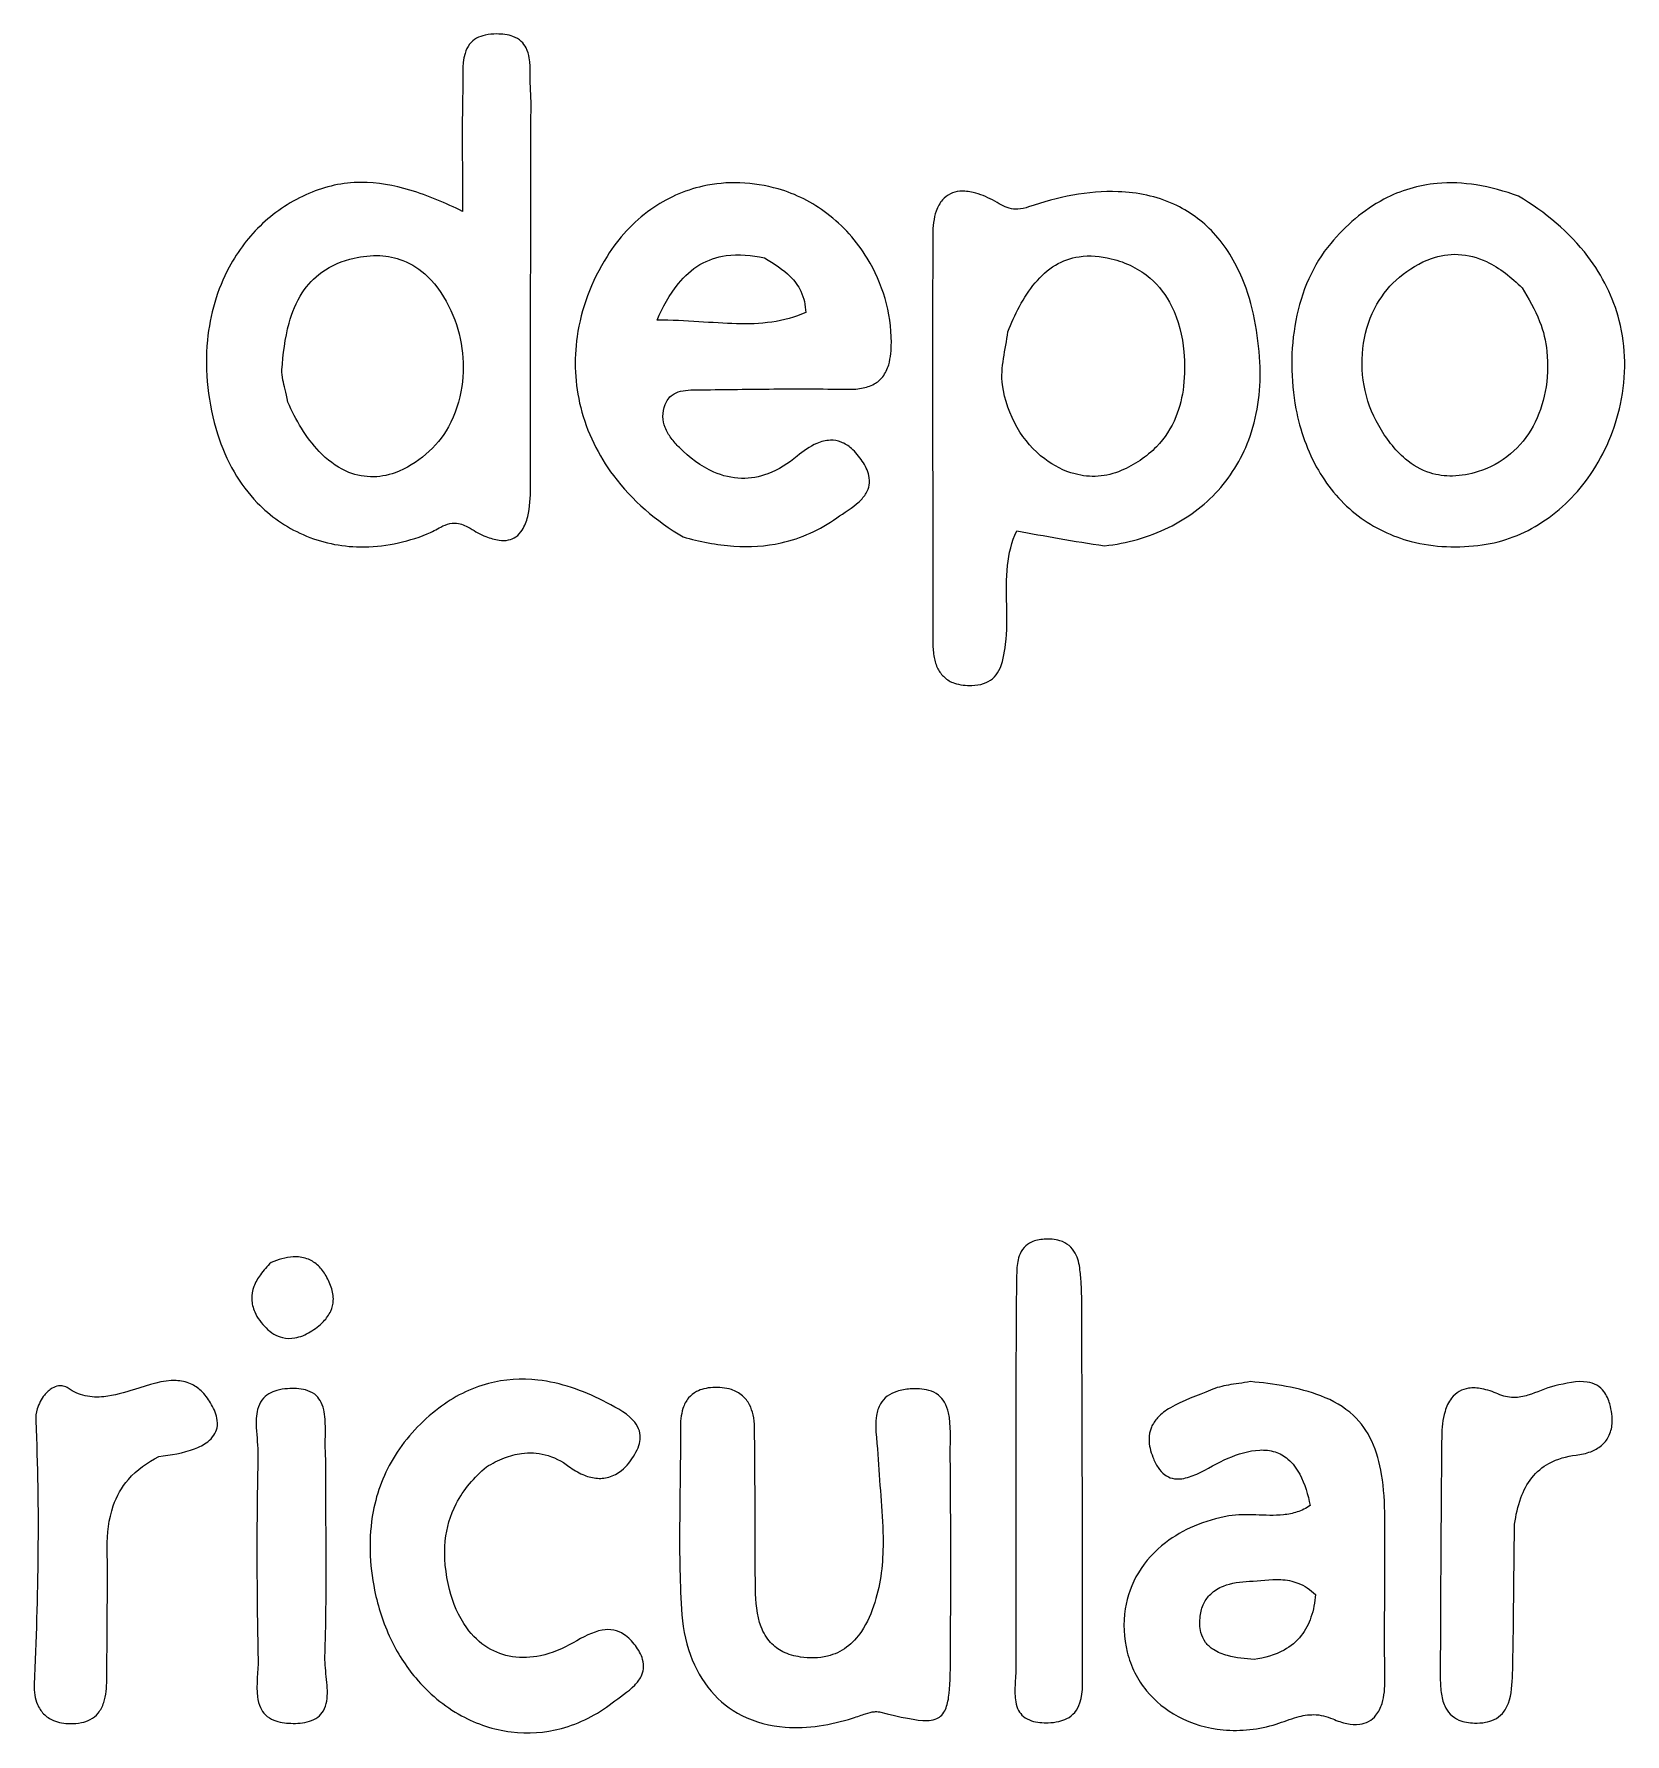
# Model space of a CAD drawing. Header units: millimetres. Extents: x 2.6 to 86.5, y 0.9 to 53.3.
# Drawn here: x 12.112 to 15.193, y 14.146 to 17.439 of the extents above; entities that cross this region are included whole.
import ezdxf

# ---------------------------------------------------------------- set-up
doc = ezdxf.new("R2010")
doc.units = ezdxf.units.MM
doc.layers.get('0').update_dxf_attribs({"linetype": 'CONTINUOUS'})

msp = doc.modelspace()

# ---------------------------------------------------------------- linework, layer by layer
for points, knots in [([(13.0078, 17.4394), (13.0003, 17.4394), (12.9926, 17.4388), (12.9795, 17.4359), (12.9738, 17.4339), (12.9633, 17.4281), (12.9588, 17.4243), (12.951, 17.4143), (12.9482, 17.4082), (12.9398, 17.38), (12.9429, 17.3523), (12.9421, 17.3284)], [-0.01544271, -0.01544271, -0.01544271, -0.01544271, -0.01307229, -0.01307229, -0.01118684, -0.01118684, -0.00929545, -0.00929545, -0.0071717, -0.0071717, 0, 0, 0, 0]), ([(13.0733, 17.3285), (13.0717, 17.3492), (13.074, 17.3728), (13.0695, 17.3996), (13.0676, 17.4063), (13.0622, 17.4172), (13.0591, 17.4215), (13.0505, 17.4294), (13.0451, 17.4325), (13.0294, 17.4383), (13.0182, 17.4394), (13.0078, 17.4394)], [-0.0147434, -0.0147434, -0.0147434, -0.0147434, -0.00863442, -0.00863442, -0.00660478, -0.00660478, -0.00500461, -0.00500461, -0.00312347, -0.00312347, 0, 0, 0, 0]), ([(12.9421, 17.3284), (12.941, 17.2916), (12.9409, 17.2544), (12.9411, 17.1805), (12.9415, 17.1396), (12.9415, 17.0958)], [-0.0256058, -0.0256058, -0.0256058, -0.0256058, -0.01313968, -0.01313968, 0, 0, 0, 0]), ([(13.0738, 17.2473), (13.0737, 17.2642), (13.074, 17.2793), (13.0743, 17.3036), (13.0742, 17.3164), (13.0733, 17.3285)], [-0.007796558, -0.007796558, -0.007796558, -0.007796558, -0.003652846, -0.003652846, 0, 0, 0, 0]), ([(13.0733, 16.5607), (13.0731, 16.6738), (13.0732, 16.7871), (13.0735, 17.0136), (13.0737, 17.1295), (13.0738, 17.2473)], [-0.07031761, -0.07031761, -0.07031761, -0.07031761, -0.03534573, -0.03534573, 0, 0, 0, 0]), ([(12.644, 17.1304), (12.6108, 17.1162), (12.5806, 17.0966), (12.5281, 17.0477), (12.5065, 17.0192), (12.4661, 16.944), (12.4524, 16.8957), (12.4416, 16.7851), (12.449, 16.7234), (12.4671, 16.6645)], [-0.05520063, -0.05520063, -0.05520063, -0.05520063, -0.04427716, -0.04427716, -0.03350048, -0.03350048, -0.0184757, -0.0184757, 0, 0, 0, 0]), ([(12.9415, 17.0958), (12.9094, 17.1115), (12.8745, 17.1266), (12.8087, 17.1463), (12.7769, 17.1522), (12.7093, 17.1516), (12.6762, 17.1442), (12.644, 17.1304)], [-0.0311215, -0.0311215, -0.0311215, -0.0311215, -0.02022647, -0.02022647, -0.01050885, -0.01050885, 0, 0, 0, 0]), ([(13.553, 17.1392), (13.5288, 17.1461), (13.5039, 17.1502), (13.4546, 17.1519), (13.4305, 17.1497), (13.3705, 17.1363), (13.3364, 17.1209), (13.2719, 17.0751), (13.2437, 17.0441), (13.2215, 17.0086)], [-0.03864719, -0.03864719, -0.03864719, -0.03864719, -0.03106307, -0.03106307, -0.02380097, -0.02380097, -0.01255131, -0.01255131, 0, 0, 0, 0]), ([(13.7719, 16.842), (13.7719, 16.8707), (13.7677, 16.8993), (13.7518, 16.9543), (13.7402, 16.9805), (13.7049, 17.0383), (13.6785, 17.068), (13.619, 17.1131), (13.5872, 17.1294), (13.553, 17.1392)], [-0.03958702, -0.03958702, -0.03958702, -0.03958702, -0.03096526, -0.03096526, -0.02241895, -0.02241895, -0.01065777, -0.01065777, 0, 0, 0, 0]), ([(13.9677, 17.1178), (13.9561, 17.1239), (13.9434, 17.1293), (13.9221, 17.1344), (13.9131, 17.1354), (13.898, 17.134), (13.8919, 17.1325), (13.8804, 17.1269), (13.8754, 17.123), (13.8656, 17.1119), (13.8616, 17.1044), (13.8538, 17.0823), (13.8522, 17.0663), (13.8522, 17.0513)], [-0.0174386, -0.0174386, -0.0174386, -0.0174386, -0.01350194, -0.01350194, -0.01086064, -0.01086064, -0.00894434, -0.00894434, -0.00702021, -0.00702021, -0.00448909, -0.00448909, 0, 0, 0, 0]), ([(14.4855, 16.8037), (14.4824, 16.8588), (14.4725, 16.9152), (14.4378, 16.9984), (14.4196, 17.0285), (14.3739, 17.0776), (14.3483, 17.0962), (14.2852, 17.1251), (14.2487, 17.1325), (14.153, 17.136), (14.0932, 17.1234), (14.0377, 17.1043)], [-0.0656247, -0.0656247, -0.0656247, -0.0656247, -0.04904015, -0.04904015, -0.03849927, -0.03849927, -0.02882506, -0.02882506, -0.01760366, -0.01760366, 0, 0, 0, 0]), ([(14.9864, 17.125), (14.9599, 17.1349), (14.9324, 17.1426), (14.8794, 17.1509), (14.854, 17.1521), (14.7923, 17.1465), (14.758, 17.1363), (14.6859, 17.0982), (14.6519, 17.0682), (14.6228, 17.0338)], [-0.04056791, -0.04056791, -0.04056791, -0.04056791, -0.03208303, -0.03208303, -0.0244545, -0.0244545, -0.01350356, -0.01350356, 0, 0, 0, 0]), ([(14.0377, 17.1043), (14.0311, 17.102), (14.024, 17.1003), (14.0111, 17.0997), (14.0058, 17.1003), (13.9898, 17.105), (13.9803, 17.1111), (13.9677, 17.1178)], [-0.00941839, -0.00941839, -0.00941839, -0.00941839, -0.006581837, -0.006581837, -0.004287792, -0.004287792, 0, 0, 0, 0]), ([(15.1839, 16.7223), (15.1897, 16.7495), (15.1926, 16.7771), (15.1917, 16.8316), (15.1882, 16.8581), (15.1698, 16.9294), (15.149, 16.971), (15.0847, 17.056), (15.0381, 17.0946), (14.9864, 17.125)], [-0.04852475, -0.04852475, -0.04852475, -0.04852475, -0.0401608, -0.0401608, -0.03208006, -0.03208006, -0.01798924, -0.01798924, 0, 0, 0, 0]), ([(13.8522, 17.0513), (13.8517, 16.9191), (13.8517, 16.7869), (13.852, 16.5226), (13.8523, 16.3904), (13.8524, 16.2582)], [-0.0793091, -0.0793091, -0.0793091, -0.0793091, -0.03965469, -0.03965469, 0, 0, 0, 0]), ([(14.6228, 17.0338), (14.6054, 17.0132), (14.5913, 16.9898), (14.5688, 16.9392), (14.5606, 16.9118), (14.5444, 16.8284), (14.5447, 16.7691), (14.5634, 16.6718), (14.5775, 16.6307), (14.5988, 16.5942)], [-0.0462149, -0.0462149, -0.0462149, -0.0462149, -0.03810542, -0.03810542, -0.0296269, -0.0296269, -0.01267082, -0.01267082, 0, 0, 0, 0]), ([(12.5918, 16.7888), (12.594, 16.8184), (12.5977, 16.8499), (12.6113, 16.8997), (12.6194, 16.92), (12.6413, 16.9537), (12.6538, 16.967), (12.6877, 16.9912), (12.709, 16.9998), (12.7314, 17.0051)], [-0.02795996, -0.02795996, -0.02795996, -0.02795996, -0.01896412, -0.01896412, -0.01248119, -0.01248119, -0.00690938, -0.00690938, 0, 0, 0, 0]), ([(12.7314, 17.0051), (12.7478, 17.0089), (12.7646, 17.0108), (12.7967, 17.0092), (12.8115, 17.0062), (12.8437, 16.9938), (12.8596, 16.9832), (12.8929, 16.9512), (12.9078, 16.928), (12.919, 16.9036)], [-0.02351447, -0.02351447, -0.02351447, -0.02351447, -0.01845648, -0.01845648, -0.01387734, -0.01387734, -0.00807589, -0.00807589, 0, 0, 0, 0]), ([(13.2215, 17.0086), (13.2064, 16.9843), (13.1935, 16.9587), (13.1741, 16.9065), (13.1673, 16.8803), (13.1568, 16.8074), (13.159, 16.761), (13.1824, 16.668), (13.2042, 16.6235), (13.2699, 16.5355), (13.3163, 16.496), (13.3685, 16.4651)], [-0.06391064, -0.06391064, -0.06391064, -0.06391064, -0.05528736, -0.05528736, -0.0471208, -0.0471208, -0.03309491, -0.03309491, -0.01817689, -0.01817689, 0, 0, 0, 0]), ([(13.3182, 16.8851), (13.3289, 16.9097), (13.3424, 16.9348), (13.3714, 16.9702), (13.3851, 16.983), (13.417, 17.0018), (13.4338, 17.0075), (13.4764, 17.0134), (13.5019, 17.0109), (13.526, 17.0057)], [-0.02648711, -0.02648711, -0.02648711, -0.02648711, -0.01842568, -0.01842568, -0.01282132, -0.01282132, -0.00739143, -0.00739143, 0, 0, 0, 0]), ([(13.526, 17.0057), (13.5452, 16.9944), (13.5628, 16.9829), (13.5847, 16.961), (13.5917, 16.9517), (13.6028, 16.9279), (13.6055, 16.9141), (13.6061, 16.8999)], [-0.01348104, -0.01348104, -0.01348104, -0.01348104, -0.00782438, -0.00782438, -0.00425306, -0.00425306, 0, 0, 0, 0]), ([(13.9975, 16.8624), (14.0104, 16.8949), (14.0276, 16.9299), (14.0617, 16.9706), (14.0747, 16.9825), (14.1039, 17.0001), (14.1191, 17.0055), (14.1562, 17.011), (14.1774, 17.009), (14.1978, 17.004)], [-0.02714463, -0.02714463, -0.02714463, -0.02714463, -0.01652486, -0.01652486, -0.01124748, -0.01124748, -0.00631109, -0.00631109, 0, 0, 0, 0]), ([(14.1978, 17.004), (14.2122, 17.0005), (14.226, 16.9956), (14.2514, 16.9828), (14.2627, 16.9753), (14.2905, 16.9513), (14.3043, 16.933), (14.3284, 16.8848), (14.3357, 16.8542), (14.3383, 16.8234)], [-0.02473635, -0.02473635, -0.02473635, -0.02473635, -0.02030563, -0.02030563, -0.01619678, -0.01619678, -0.00926499, -0.00926499, 0, 0, 0, 0]), ([(14.7559, 16.9683), (14.7744, 16.9836), (14.7951, 16.9967), (14.8344, 17.0104), (14.8517, 17.0132), (14.8886, 17.0115), (14.907, 17.0065), (14.9502, 16.9862), (14.9732, 16.9677), (14.9932, 16.9474)], [-0.02680097, -0.02680097, -0.02680097, -0.02680097, -0.01962143, -0.01962143, -0.01429569, -0.01429569, -0.00852954, -0.00852954, 0, 0, 0, 0]), ([(14.7156, 16.6806), (14.7017, 16.7047), (14.6922, 16.7312), (14.6825, 16.7855), (14.6822, 16.8132), (14.6905, 16.8666), (14.6991, 16.8925), (14.7237, 16.9359), (14.7382, 16.9537), (14.7559, 16.9683)], [-0.03144075, -0.03144075, -0.03144075, -0.03144075, -0.02310057, -0.02310057, -0.01494212, -0.01494212, -0.00689066, -0.00689066, 0, 0, 0, 0]), ([(14.9932, 16.9474), (15.0059, 16.9275), (15.0185, 16.9053), (15.0348, 16.8635), (15.0394, 16.8447), (15.0413, 16.8241)], [-0.01353544, -0.01353544, -0.01353544, -0.01353544, -0.00619966, -0.00619966, 0, 0, 0, 0]), ([(12.919, 16.9036), (12.9297, 16.8804), (12.9369, 16.8556), (12.9439, 16.8059), (12.9438, 16.7809), (12.9362, 16.7292), (12.9276, 16.7025), (12.9029, 16.6581), (12.8884, 16.64), (12.8707, 16.6251)], [-0.03022986, -0.03022986, -0.03022986, -0.03022986, -0.02259827, -0.02259827, -0.01521029, -0.01521029, -0.00693566, -0.00693566, 0, 0, 0, 0]), ([(13.6061, 16.8999), (13.585, 16.8905), (13.5634, 16.8845), (13.5177, 16.878), (13.4947, 16.8774), (13.4255, 16.8791), (13.3746, 16.8851), (13.3182, 16.8851)], [-0.0336393, -0.0336393, -0.0336393, -0.0336393, -0.02523564, -0.02523564, -0.01692351, -0.01692351, 0, 0, 0, 0]), ([(13.6837, 16.751), (13.6938, 16.7508), (13.7043, 16.7512), (13.7227, 16.7545), (13.7311, 16.7571), (13.7451, 16.7649), (13.7506, 16.7695), (13.7606, 16.7822), (13.7643, 16.7902), (13.7708, 16.8123), (13.7719, 16.8279), (13.7719, 16.842)], [-0.0145499, -0.0145499, -0.0145499, -0.0145499, -0.0115565, -0.0115565, -0.00900488, -0.00900488, -0.00682556, -0.00682556, -0.00422681, -0.00422681, 0, 0, 0, 0]), ([(13.9872, 16.7594), (13.9848, 16.7763), (13.9865, 16.7939), (13.9918, 16.8278), (13.9955, 16.8452), (13.9975, 16.8624)], [-0.01018078, -0.01018078, -0.01018078, -0.01018078, -0.00519911, -0.00519911, 0, 0, 0, 0]), ([(14.1848, 16.4477), (14.2279, 16.4528), (14.27, 16.4642), (14.3452, 16.5011), (14.3776, 16.5251), (14.4322, 16.5856), (14.4529, 16.6212), (14.4827, 16.706), (14.4883, 16.7548), (14.4855, 16.8037)], [-0.05227128, -0.05227128, -0.05227128, -0.05227128, -0.03923704, -0.03923704, -0.02707377, -0.02707377, -0.01467351, -0.01467351, 0, 0, 0, 0]), ([(14.3383, 16.8234), (14.3402, 16.8015), (14.3403, 16.7791), (14.3353, 16.7367), (14.3306, 16.7166), (14.3139, 16.6759), (14.3016, 16.6566), (14.266, 16.6197), (14.2425, 16.6047), (14.2169, 16.5935)], [-0.02818782, -0.02818782, -0.02818782, -0.02818782, -0.0215729, -0.0215729, -0.01538307, -0.01538307, -0.00839101, -0.00839101, 0, 0, 0, 0]), ([(15.0413, 16.8241), (15.0437, 16.7982), (15.0429, 16.772), (15.0338, 16.7232), (15.0262, 16.7005), (15.0036, 16.6591), (14.989, 16.6408), (14.9526, 16.6101), (14.9314, 16.5987), (14.9083, 16.5915)], [-0.02919392, -0.02919392, -0.02919392, -0.02919392, -0.02142143, -0.02142143, -0.01430158, -0.01430158, -0.00725926, -0.00725926, 0, 0, 0, 0]), ([(12.6035, 16.7262), (12.5995, 16.7452), (12.5958, 16.7581), (12.5922, 16.7763), (12.5914, 16.7826), (12.5918, 16.7888)], [-0.004692093, -0.004692093, -0.004692093, -0.004692093, -0.001876808, -0.001876808, 0, 0, 0, 0]), ([(13.3339, 16.7215), (13.3354, 16.7253), (13.3373, 16.7289), (13.3419, 16.735), (13.3444, 16.7376), (13.3522, 16.7433), (13.3577, 16.7457), (13.3764, 16.7504), (13.3908, 16.7499), (13.4044, 16.75)], [-0.008332943, -0.008332943, -0.008332943, -0.008332943, -0.007074979, -0.007074979, -0.005956986, -0.005956986, -0.004091002, -0.004091002, 0, 0, 0, 0]), ([(13.4044, 16.75), (13.4509, 16.7505), (13.4975, 16.7513), (13.5906, 16.752), (13.6372, 16.752), (13.6837, 16.751)], [-0.02793549, -0.02793549, -0.02793549, -0.02793549, -0.0139653, -0.0139653, 0, 0, 0, 0]), ([(14.2169, 16.5935), (14.2027, 16.5873), (14.1877, 16.5836), (14.1572, 16.5816), (14.1422, 16.5832), (14.1063, 16.5925), (14.0864, 16.6027), (14.0473, 16.6324), (14.0293, 16.6533), (14.0009, 16.7022), (13.9913, 16.7302), (13.9872, 16.7594)], [-0.03296009, -0.03296009, -0.03296009, -0.03296009, -0.02826825, -0.02826825, -0.02369693, -0.02369693, -0.01701888, -0.01701888, -0.00884336, -0.00884336, 0, 0, 0, 0]), ([(12.8707, 16.6251), (12.8529, 16.61), (12.8327, 16.5971), (12.7954, 16.5838), (12.7795, 16.581), (12.7468, 16.5819), (12.7309, 16.5857), (12.6962, 16.6013), (12.6789, 16.6148), (12.6382, 16.6574), (12.6184, 16.6918), (12.6035, 16.7262)], [-0.03472365, -0.03472365, -0.03472365, -0.03472365, -0.02767836, -0.02767836, -0.02276021, -0.02276021, -0.01777846, -0.01777846, -0.01125753, -0.01125753, 0, 0, 0, 0]), ([(13.3615, 16.6381), (13.3558, 16.6438), (13.3502, 16.6499), (13.3408, 16.6627), (13.3368, 16.6695), (13.3313, 16.6837), (13.3297, 16.6908), (13.3294, 16.7062), (13.3309, 16.714), (13.3339, 16.7215)], [-0.009403069, -0.009403069, -0.009403069, -0.009403069, -0.006975469, -0.006975469, -0.004627228, -0.004627228, -0.00242448, -0.00242448, 0, 0, 0, 0]), ([(14.9163, 16.4496), (14.9369, 16.4525), (14.957, 16.4577), (14.9958, 16.4725), (15.0144, 16.482), (15.0691, 16.5175), (15.1009, 16.5495), (15.154, 16.6272), (15.1735, 16.6736), (15.1839, 16.7223)], [-0.04087337, -0.04087337, -0.04087337, -0.04087337, -0.0346108, -0.0346108, -0.02832683, -0.02832683, -0.01493525, -0.01493525, 0, 0, 0, 0]), ([(14.9083, 16.5915), (14.8922, 16.5865), (14.8755, 16.5833), (14.8439, 16.5827), (14.8295, 16.5846), (14.7977, 16.5947), (14.7818, 16.604), (14.7464, 16.6336), (14.7294, 16.6568), (14.7156, 16.6806)], [-0.02328459, -0.02328459, -0.02328459, -0.02328459, -0.01824135, -0.01824135, -0.01382373, -0.01382373, -0.00825109, -0.00825109, 0, 0, 0, 0]), ([(12.4671, 16.6645), (12.475, 16.6389), (12.4855, 16.6141), (12.5116, 16.5693), (12.5266, 16.5493), (12.5694, 16.5051), (12.5993, 16.4841), (12.6677, 16.4541), (12.7052, 16.4462), (12.7878, 16.445), (12.8315, 16.4541), (12.8729, 16.4707)], [-0.05148634, -0.05148634, -0.05148634, -0.05148634, -0.04341846, -0.04341846, -0.03588049, -0.03588049, -0.02488959, -0.02488959, -0.01335552, -0.01335552, 0, 0, 0, 0]), ([(13.5897, 16.6216), (13.5725, 16.6073), (13.5534, 16.595), (13.5162, 16.5811), (13.4993, 16.578), (13.4632, 16.5788), (13.4453, 16.5832), (13.4033, 16.6018), (13.3809, 16.619), (13.3615, 16.6381)], [-0.02568893, -0.02568893, -0.02568893, -0.02568893, -0.01899134, -0.01899134, -0.0137673, -0.0137673, -0.00817064, -0.00817064, 0, 0, 0, 0]), ([(13.7157, 16.6116), (13.7098, 16.6205), (13.7027, 16.6294), (13.6887, 16.6416), (13.6821, 16.6459), (13.668, 16.6514), (13.6611, 16.6525), (13.6448, 16.6521), (13.636, 16.6497), (13.614, 16.6403), (13.601, 16.631), (13.5897, 16.6216)], [-0.01480769, -0.01480769, -0.01480769, -0.01480769, -0.01159373, -0.01159373, -0.00925797, -0.00925797, -0.0071048, -0.0071048, -0.00440813, -0.00440813, 0, 0, 0, 0]), ([(13.6664, 16.502), (13.6802, 16.5118), (13.6967, 16.5216), (13.7146, 16.5382), (13.7196, 16.5437), (13.726, 16.5547), (13.728, 16.5598), (13.7301, 16.5715), (13.7297, 16.5777), (13.7261, 16.5937), (13.7213, 16.6032), (13.7157, 16.6116)], [-0.0138683, -0.0138683, -0.0138683, -0.0138683, -0.00871527, -0.00871527, -0.00655742, -0.00655742, -0.00490383, -0.00490383, -0.00301676, -0.00301676, 0, 0, 0, 0]), ([(14.5988, 16.5942), (14.6188, 16.5599), (14.6445, 16.5298), (14.7066, 16.4825), (14.7411, 16.466), (14.8233, 16.4446), (14.8701, 16.4432), (14.9163, 16.4496)], [-0.03750141, -0.03750141, -0.03750141, -0.03750141, -0.02555634, -0.02555634, -0.0139946, -0.0139946, 0, 0, 0, 0]), ([(12.9564, 16.4817), (12.966, 16.4758), (12.9765, 16.47), (12.9949, 16.4624), (13.0036, 16.4597), (13.0182, 16.4578), (13.0244, 16.4578), (13.0356, 16.4602), (13.0404, 16.4623), (13.0497, 16.4687), (13.0537, 16.4732), (13.062, 16.4861), (13.0654, 16.4953), (13.0721, 16.522), (13.0733, 16.5425), (13.0733, 16.5607)], [-0.01938565, -0.01938565, -0.01938565, -0.01938565, -0.0160038, -0.0160038, -0.01342721, -0.01342721, -0.01159978, -0.01159978, -0.01002394, -0.01002394, -0.0082283, -0.0082283, -0.00545527, -0.00545527, 0, 0, 0, 0]), ([(13.3685, 16.4651), (13.4005, 16.4559), (13.4335, 16.4493), (13.4976, 16.4451), (13.5283, 16.4468), (13.5978, 16.4623), (13.6335, 16.4788), (13.6664, 16.502)], [-0.03133498, -0.03133498, -0.03133498, -0.03133498, -0.02133987, -0.02133987, -0.01206634, -0.01206634, 0, 0, 0, 0]), ([(12.8729, 16.4707), (12.8822, 16.4744), (12.8907, 16.4798), (12.905, 16.487), (12.9109, 16.4895), (12.9227, 16.4919), (12.9282, 16.492), (12.9419, 16.4896), (12.9495, 16.486), (12.9564, 16.4817)], [-0.008893225, -0.008893225, -0.008893225, -0.008893225, -0.006018899, -0.006018899, -0.004138185, -0.004138185, -0.002435014, -0.002435014, 0, 0, 0, 0]), ([(13.9931, 16.2574), (13.9993, 16.3072), (13.9914, 16.3586), (13.9994, 16.433), (14.0048, 16.4552), (14.0147, 16.4767)], [-0.02234132, -0.02234132, -0.02234132, -0.02234132, -0.00709805, -0.00709805, 0, 0, 0, 0]), ([(14.0147, 16.4767), (14.0421, 16.4717), (14.0695, 16.4668), (14.1268, 16.4568), (14.1551, 16.4522), (14.1848, 16.4477)], [-0.01727768, -0.01727768, -0.01727768, -0.01727768, -0.00900235, -0.00900235, 0, 0, 0, 0]), ([(13.8524, 16.2582), (13.8524, 16.2494), (13.8531, 16.2403), (13.8562, 16.224), (13.8585, 16.2165), (13.8652, 16.2033), (13.8693, 16.1978), (13.8802, 16.188), (13.8867, 16.1843), (13.9047, 16.178), (13.9166, 16.1769), (13.928, 16.1773)], [-0.0127809, -0.0127809, -0.0127809, -0.0127809, -0.0101266, -0.0101266, -0.00780651, -0.00780651, -0.00571546, -0.00571546, -0.00343446, -0.00343446, 0, 0, 0, 0]), ([(13.928, 16.1773), (13.9356, 16.1775), (13.9434, 16.1785), (13.9569, 16.183), (13.9627, 16.186), (13.973, 16.1947), (13.9771, 16.2002), (13.9879, 16.2205), (13.9908, 16.2386), (13.9931, 16.2574)], [-0.0131655, -0.0131655, -0.0131655, -0.0131655, -0.0104743, -0.0104743, -0.00812841, -0.00812841, -0.00567917, -0.00567917, 0, 0, 0, 0]), ([(14.0678, 15.1043), (14.0593, 15.1038), (14.0507, 15.1022), (14.0378, 15.096), (14.0331, 15.0926), (14.0249, 15.0835), (14.0218, 15.0779), (14.0162, 15.0625), (14.015, 15.0519), (14.0147, 15.042)], [-0.009189818, -0.009189818, -0.009189818, -0.009189818, -0.006655833, -0.006655833, -0.004909211, -0.004909211, -0.002989885, -0.002989885, 0, 0, 0, 0]), ([(14.1372, 15.045), (14.136, 15.0561), (14.1334, 15.0675), (14.1248, 15.0829), (14.121, 15.0878), (14.1108, 15.0963), (14.1048, 15.0993), (14.0885, 15.1044), (14.078, 15.105), (14.0678, 15.1043)], [-0.01036132, -0.01036132, -0.01036132, -0.01036132, -0.00700399, -0.00700399, -0.00510453, -0.00510453, -0.00305471, -0.00305471, 0, 0, 0, 0]), ([(12.5708, 15.0591), (12.5633, 15.0519), (12.556, 15.0441), (12.5449, 15.0285), (12.5405, 15.0208), (12.5347, 15.0048), (12.5332, 14.9968), (12.5335, 14.9797), (12.5356, 14.9714), (12.5442, 14.9518), (12.5522, 14.9414), (12.5611, 14.9324)], [-0.0146339, -0.0146339, -0.0146339, -0.0146339, -0.01151641, -0.01151641, -0.00889814, -0.00889814, -0.00641573, -0.00641573, -0.00379667, -0.00379667, 0, 0, 0, 0]), ([(12.6872, 15.0114), (12.6841, 15.02), (12.6803, 15.0284), (12.6713, 15.0431), (12.6662, 15.0495), (12.6542, 15.06), (12.6476, 15.0639), (12.6317, 15.0696), (12.6228, 15.0706), (12.5991, 15.0694), (12.5842, 15.0649), (12.5708, 15.0591)], [-0.01459845, -0.01459845, -0.01459845, -0.01459845, -0.011878, -0.011878, -0.00944957, -0.00944957, -0.00711111, -0.00711111, -0.00439229, -0.00439229, 0, 0, 0, 0]), ([(14.0147, 15.042), (14.0141, 15.0143), (14.0138, 14.9865), (14.0135, 14.931), (14.0134, 14.9009), (14.0132, 14.868)], [-0.01930235, -0.01930235, -0.01930235, -0.01930235, -0.00984969, -0.00984969, 0, 0, 0, 0]), ([(14.1406, 14.9871), (14.1406, 14.9968), (14.1402, 15.0064), (14.1391, 15.0257), (14.1382, 15.0354), (14.1372, 15.045)], [-0.005796103, -0.005796103, -0.005796103, -0.005796103, -0.002898474, -0.002898474, 0, 0, 0, 0]), ([(12.6465, 14.9247), (12.6558, 14.9304), (12.6649, 14.9372), (12.678, 14.9511), (12.6829, 14.9577), (12.6892, 14.9717), (12.6909, 14.9786), (12.6917, 14.9946), (12.6901, 15.0032), (12.6872, 15.0114)], [-0.01053305, -0.01053305, -0.01053305, -0.01053305, -0.00724255, -0.00724255, -0.00479753, -0.00479753, -0.00262654, -0.00262654, 0, 0, 0, 0]), ([(14.142, 14.2793), (14.1422, 14.3973), (14.1421, 14.5152), (14.1414, 14.7512), (14.141, 14.8692), (14.1406, 14.9871)], [-0.0707807, -0.0707807, -0.0707807, -0.0707807, -0.03539056, -0.03539056, 0, 0, 0, 0]), ([(12.5611, 14.9324), (12.5657, 14.9278), (12.5707, 14.9237), (12.5815, 14.9174), (12.587, 14.9152), (12.6007, 14.912), (12.6087, 14.9118), (12.6273, 14.9149), (12.6373, 14.9191), (12.6465, 14.9247)], [-0.00940296, -0.00940296, -0.00940296, -0.00940296, -0.007451104, -0.007451104, -0.005655025, -0.005655025, -0.003214472, -0.003214472, 0, 0, 0, 0]), ([(14.0132, 14.868), (14.0131, 14.7658), (14.0129, 14.666), (14.0127, 14.471), (14.0127, 14.3736), (14.0131, 14.2764)], [-0.05873438, -0.05873438, -0.05873438, -0.05873438, -0.02918192, -0.02918192, 0, 0, 0, 0]), ([(12.4537, 14.7871), (12.4486, 14.7956), (12.4425, 14.8037), (12.4293, 14.8162), (12.4225, 14.8208), (12.406, 14.8282), (12.3965, 14.8301), (12.3616, 14.8313), (12.3342, 14.8221), (12.2866, 14.8072), (12.2666, 14.8013), (12.2348, 14.798), (12.2226, 14.7982), (12.1987, 14.8035), (12.1878, 14.8084), (12.1778, 14.8155)], [-0.03120116, -0.03120116, -0.03120116, -0.03120116, -0.02784794, -0.02784794, -0.02505633, -0.02505633, -0.02173765, -0.02173765, -0.01326928, -0.01326928, -0.00733386, -0.00733386, -0.00368095, -0.00368095, 0, 0, 0, 0]), ([(13.2137, 14.7911), (13.1742, 14.8115), (13.1316, 14.8265), (13.0552, 14.835), (13.0231, 14.8331), (12.9564, 14.8156), (12.9244, 14.799), (12.8954, 14.7769)], [-0.03401565, -0.03401565, -0.03401565, -0.03401565, -0.02070092, -0.02070092, -0.01093004, -0.01093004, 0, 0, 0, 0]), ([(14.4677, 14.8284), (14.4514, 14.8257), (14.4375, 14.824), (14.4132, 14.8197), (14.4012, 14.817), (14.3902, 14.8122)], [-0.007675779, -0.007675779, -0.007675779, -0.007675779, -0.003593772, -0.003593772, 0, 0, 0, 0]), ([(14.7275, 14.5651), (14.7273, 14.5924), (14.7257, 14.6214), (14.7175, 14.6707), (14.7116, 14.6929), (14.6933, 14.7321), (14.6817, 14.7486), (14.6484, 14.7798), (14.6268, 14.7919), (14.5619, 14.8171), (14.5107, 14.8245), (14.4677, 14.8284)], [-0.04055834, -0.04055834, -0.04055834, -0.04055834, -0.03258786, -0.03258786, -0.02609788, -0.02609788, -0.02012847, -0.02012847, -0.01297379, -0.01297379, 0, 0, 0, 0]), ([(15.1631, 14.7851), (15.1607, 14.7937), (15.1571, 14.8022), (15.148, 14.8142), (15.1435, 14.8183), (15.1325, 14.8248), (15.1262, 14.8267), (15.1003, 14.8305), (15.0778, 14.825), (15.0567, 14.8201)], [-0.01371055, -0.01371055, -0.01371055, -0.01371055, -0.01074662, -0.01074662, -0.00869356, -0.00869356, -0.00648769, -0.00648769, 0, 0, 0, 0]), ([(12.1778, 14.8155), (12.1749, 14.8175), (12.1718, 14.8189), (12.1653, 14.8205), (12.1621, 14.8206), (12.1547, 14.8196), (12.1507, 14.818), (12.1412, 14.8125), (12.1361, 14.8076), (12.1256, 14.7946), (12.1209, 14.7852), (12.1157, 14.7681), (12.1146, 14.7602), (12.1149, 14.7523)], [-0.01072152, -0.01072152, -0.01072152, -0.01072152, -0.00966729, -0.00966729, -0.00868689, -0.00868689, -0.00739456, -0.00739456, -0.0053493, -0.0053493, -0.00235335, -0.00235335, 0, 0, 0, 0]), ([(12.6027, 14.8147), (12.5958, 14.8143), (12.5888, 14.8132), (12.5767, 14.8099), (12.5714, 14.8078), (12.5613, 14.8017), (12.5567, 14.7977), (12.5491, 14.7873), (12.5465, 14.7812), (12.5418, 14.7635), (12.5416, 14.7509), (12.5429, 14.7212), (12.5456, 14.7026), (12.5453, 14.6862)], [-0.01465487, -0.01465487, -0.01465487, -0.01465487, -0.0128332, -0.0128332, -0.01135729, -0.01135729, -0.00973058, -0.00973058, -0.00796605, -0.00796605, -0.00492408, -0.00492408, 0, 0, 0, 0]), ([(12.6766, 14.6783), (12.675, 14.6977), (12.6761, 14.7184), (12.6759, 14.749), (12.6754, 14.7625), (12.6712, 14.7803), (12.669, 14.7865), (12.6629, 14.7966), (12.6595, 14.8006), (12.6499, 14.8079), (12.6439, 14.8106), (12.6265, 14.8153), (12.614, 14.8155), (12.6027, 14.8147)], [-0.0184677, -0.0184677, -0.0184677, -0.0184677, -0.01244549, -0.01244549, -0.00889647, -0.00889647, -0.00698834, -0.00698834, -0.00538058, -0.00538058, -0.00340822, -0.00340822, 0, 0, 0, 0]), ([(13.2751, 14.6876), (13.2783, 14.693), (13.281, 14.6988), (13.2845, 14.7097), (13.2854, 14.7148), (13.2857, 14.7259), (13.2847, 14.7315), (13.2801, 14.7433), (13.2762, 14.749), (13.2568, 14.77), (13.2329, 14.7812), (13.2137, 14.7911)], [-0.01363807, -0.01363807, -0.01363807, -0.01363807, -0.01177547, -0.01177547, -0.01023976, -0.01023976, -0.00849932, -0.00849932, -0.00647992, -0.00647992, 0, 0, 0, 0]), ([(13.4261, 14.8169), (13.4203, 14.8166), (13.4145, 14.8159), (13.404, 14.8132), (13.3992, 14.8116), (13.3888, 14.8061), (13.3836, 14.802), (13.3743, 14.7908), (13.3708, 14.7839), (13.3644, 14.764), (13.3633, 14.7497), (13.3634, 14.7366)], [-0.01145649, -0.01145649, -0.01145649, -0.01145649, -0.00972892, -0.00972892, -0.0082436, -0.0082436, -0.00622893, -0.00622893, -0.00392746, -0.00392746, 0, 0, 0, 0]), ([(13.5069, 14.7401), (13.5068, 14.7481), (13.506, 14.7561), (13.5027, 14.7707), (13.5005, 14.7774), (13.4937, 14.7903), (13.4891, 14.7962), (13.4772, 14.8065), (13.47, 14.8103), (13.4507, 14.8167), (13.4382, 14.8176), (13.4261, 14.8169)], [-0.01286454, -0.01286454, -0.01286454, -0.01286454, -0.01047978, -0.01047978, -0.00837903, -0.00837903, -0.0061077, -0.0061077, -0.0036362, -0.0036362, 0, 0, 0, 0]), ([(13.8083, 14.8142), (13.7996, 14.8136), (13.7907, 14.8122), (13.7758, 14.8072), (13.7695, 14.8042), (13.7586, 14.796), (13.7543, 14.7911), (13.7469, 14.7784), (13.7445, 14.7707), (13.7388, 14.7364), (13.7455, 14.7042), (13.7467, 14.6777)], [-0.01699124, -0.01699124, -0.01699124, -0.01699124, -0.01438971, -0.01438971, -0.01232571, -0.01232571, -0.01034306, -0.01034306, -0.00796765, -0.00796765, 0, 0, 0, 0]), ([(13.886, 14.69), (13.8858, 14.7154), (13.8881, 14.7443), (13.8811, 14.7751), (13.8786, 14.7822), (13.8718, 14.7938), (13.868, 14.7984), (13.8576, 14.8066), (13.8512, 14.8096), (13.8329, 14.8148), (13.8201, 14.8151), (13.8083, 14.8142)], [-0.01694531, -0.01694531, -0.01694531, -0.01694531, -0.00970751, -0.00970751, -0.00749782, -0.00749782, -0.00569547, -0.00569547, -0.00355964, -0.00355964, 0, 0, 0, 0]), ([(14.3902, 14.8122), (14.3656, 14.8015), (14.3357, 14.7917), (14.3033, 14.7724), (14.2946, 14.7661), (14.2825, 14.7529), (14.2784, 14.7469), (14.2724, 14.7326), (14.271, 14.7249), (14.2709, 14.7051), (14.274, 14.6932), (14.2783, 14.6822)], [-0.01948403, -0.01948403, -0.01948403, -0.01948403, -0.01126424, -0.01126424, -0.00815496, -0.00815496, -0.00592901, -0.00592901, -0.00353885, -0.00353885, 0, 0, 0, 0]), ([(14.9466, 14.8045), (14.9367, 14.8088), (14.926, 14.8125), (14.907, 14.8161), (14.8982, 14.8168), (14.8833, 14.8146), (14.8772, 14.8127), (14.8657, 14.8061), (14.8608, 14.8016), (14.8508, 14.7888), (14.8468, 14.7798), (14.8395, 14.7556), (14.8379, 14.7385), (14.8377, 14.7226)], [-0.01740861, -0.01740861, -0.01740861, -0.01740861, -0.01416941, -0.01416941, -0.01159338, -0.01159338, -0.00964536, -0.00964536, -0.0076209, -0.0076209, -0.00476674, -0.00476674, 0, 0, 0, 0]), ([(15.0567, 14.8201), (15.0387, 14.8159), (15.0222, 14.8073), (14.9956, 14.7993), (14.9866, 14.7976), (14.9664, 14.7979), (14.9563, 14.8003), (14.9466, 14.8045)], [-0.01141758, -0.01141758, -0.01141758, -0.01141758, -0.00601699, -0.00601699, -0.00319046, -0.00319046, 0, 0, 0, 0]), ([(12.3535, 14.6834), (12.3758, 14.6859), (12.4014, 14.6902), (12.4314, 14.7017), (12.4404, 14.7061), (12.4527, 14.7156), (12.4569, 14.7198), (12.463, 14.7291), (12.465, 14.7338), (12.4673, 14.7451), (12.4671, 14.7514), (12.4639, 14.7679), (12.4591, 14.7781), (12.4537, 14.7871)], [-0.01800098, -0.01800098, -0.01800098, -0.01800098, -0.01122739, -0.01122739, -0.00837057, -0.00837057, -0.00659634, -0.00659634, -0.00503536, -0.00503536, -0.0031558, -0.0031558, 0, 0, 0, 0]), ([(12.8954, 14.7769), (12.862, 14.7513), (12.8331, 14.721), (12.7898, 14.6518), (12.7758, 14.6154), (12.7589, 14.5261), (12.7611, 14.4744), (12.7713, 14.4241)], [-0.03991972, -0.03991972, -0.03991972, -0.03991972, -0.02728604, -0.02728604, -0.01542002, -0.01542002, 0, 0, 0, 0]), ([(15.0979, 14.686), (15.1075, 14.6872), (15.1172, 14.6892), (15.1337, 14.6956), (15.1408, 14.6996), (15.1528, 14.7096), (15.1574, 14.7154), (15.1648, 14.7297), (15.1669, 14.7379), (15.1687, 14.7593), (15.1667, 14.7726), (15.1631, 14.7851)], [-0.01405776, -0.01405776, -0.01405776, -0.01405776, -0.01115146, -0.01115146, -0.00872797, -0.00872797, -0.0064557, -0.0064557, -0.0039002, -0.0039002, 0, 0, 0, 0]), ([(12.1149, 14.7523), (12.119, 14.6672), (12.1201, 14.5821), (12.1184, 14.4118), (12.1156, 14.3267), (12.112, 14.2416)], [-0.05110339, -0.05110339, -0.05110339, -0.05110339, -0.02554243, -0.02554243, 0, 0, 0, 0]), ([(13.3634, 14.7366), (13.3637, 14.6784), (13.3624, 14.6202), (13.3616, 14.5039), (13.3619, 14.4457), (13.3655, 14.3877)], [-0.0349124, -0.0349124, -0.0349124, -0.0349124, -0.01743627, -0.01743627, 0, 0, 0, 0]), ([(13.5088, 14.4261), (13.5081, 14.4784), (13.5081, 14.5308), (13.5079, 14.6354), (13.5077, 14.6878), (13.5069, 14.7401)], [-0.03141455, -0.03141455, -0.03141455, -0.03141455, -0.01570266, -0.01570266, 0, 0, 0, 0]), ([(12.9879, 14.6632), (12.9989, 14.67), (13.0105, 14.676), (13.0333, 14.6848), (13.0445, 14.6878), (13.0712, 14.6915), (13.0863, 14.6907), (13.1182, 14.6826), (13.1336, 14.6746), (13.1476, 14.6641)], [-0.01720694, -0.01720694, -0.01720694, -0.01720694, -0.01333037, -0.01333037, -0.00986784, -0.00986784, -0.00525298, -0.00525298, 0, 0, 0, 0]), ([(13.8864, 14.2944), (13.8868, 14.3604), (13.887, 14.4263), (13.8869, 14.5582), (13.8866, 14.6241), (13.886, 14.69)], [-0.03955685, -0.03955685, -0.03955685, -0.03955685, -0.01977835, -0.01977835, 0, 0, 0, 0]), ([(14.424, 14.6801), (14.443, 14.6881), (14.4645, 14.695), (14.4953, 14.6963), (14.5053, 14.6953), (14.5242, 14.6893), (14.5324, 14.6847), (14.5494, 14.6703), (14.5568, 14.6599), (14.5726, 14.6304), (14.5788, 14.6085), (14.5829, 14.5882)], [-0.02203817, -0.02203817, -0.02203817, -0.02203817, -0.01586833, -0.01586833, -0.01285589, -0.01285589, -0.00997785, -0.00997785, -0.00623597, -0.00623597, 0, 0, 0, 0]), ([(14.8377, 14.7226), (14.837, 14.645), (14.8363, 14.5674), (14.8354, 14.4121), (14.835, 14.3345), (14.8349, 14.2569)], [-0.04657208, -0.04657208, -0.04657208, -0.04657208, -0.02328599, -0.02328599, 0, 0, 0, 0]), ([(12.2535, 14.5062), (12.2533, 14.5337), (12.2561, 14.5618), (12.2718, 14.6067), (12.2814, 14.6236), (12.3107, 14.6577), (12.3312, 14.6721), (12.3535, 14.6834)], [-0.02171692, -0.02171692, -0.02171692, -0.02171692, -0.01345159, -0.01345159, -0.00749277, -0.00749277, 0, 0, 0, 0]), ([(12.5453, 14.6862), (12.5438, 14.6203), (12.5432, 14.5543), (12.5434, 14.4224), (12.5442, 14.3564), (12.5455, 14.2905)], [-0.03957406, -0.03957406, -0.03957406, -0.03957406, -0.01978774, -0.01978774, 0, 0, 0, 0]), ([(12.6751, 14.2947), (12.6772, 14.3573), (12.6775, 14.4201), (12.6772, 14.5457), (12.6766, 14.6109), (12.6766, 14.6783)], [-0.0400218, -0.0400218, -0.0400218, -0.0400218, -0.02020802, -0.02020802, 0, 0, 0, 0]), ([(12.9164, 14.4258), (12.9087, 14.4566), (12.9049, 14.4886), (12.9106, 14.5455), (12.9175, 14.5693), (12.9436, 14.6196), (12.9641, 14.6431), (12.9879, 14.6632)], [-0.02648466, -0.02648466, -0.02648466, -0.02648466, -0.01695927, -0.01695927, -0.00935936, -0.00935936, 0, 0, 0, 0]), ([(13.1476, 14.6641), (13.1559, 14.6579), (13.1649, 14.6524), (13.1824, 14.6448), (13.1908, 14.6423), (13.208, 14.6405), (13.2165, 14.6411), (13.2338, 14.6461), (13.2419, 14.6506), (13.2598, 14.6648), (13.2683, 14.6759), (13.2751, 14.6876)], [-0.01519352, -0.01519352, -0.01519352, -0.01519352, -0.0120828, -0.0120828, -0.00947137, -0.00947137, -0.00687338, -0.00687338, -0.00406198, -0.00406198, 0, 0, 0, 0]), ([(13.7467, 14.6777), (13.7491, 14.6241), (13.756, 14.5706), (13.7558, 14.4773), (13.7517, 14.4388), (13.7399, 14.4008)], [-0.02788694, -0.02788694, -0.02788694, -0.02788694, -0.01194497, -0.01194497, 0, 0, 0, 0]), ([(14.2783, 14.6822), (14.281, 14.6753), (14.2843, 14.6683), (14.292, 14.6568), (14.2963, 14.6518), (14.3058, 14.6447), (14.3106, 14.6424), (14.3219, 14.6396), (14.3281, 14.6395), (14.3442, 14.6417), (14.3543, 14.6454), (14.3837, 14.6584), (14.4046, 14.6718), (14.424, 14.6801)], [-0.01628644, -0.01628644, -0.01628644, -0.01628644, -0.01419834, -0.01419834, -0.01239082, -0.01239082, -0.01086611, -0.01086611, -0.00912759, -0.00912759, -0.00632823, -0.00632823, 0, 0, 0, 0]), ([(14.9789, 14.5523), (14.9812, 14.5694), (14.985, 14.5868), (14.9961, 14.6171), (15.003, 14.6304), (15.0215, 14.6537), (15.0325, 14.663), (15.0616, 14.679), (15.0796, 14.6838), (15.0979, 14.686)], [-0.01961084, -0.01961084, -0.01961084, -0.01961084, -0.01442243, -0.01442243, -0.00994584, -0.00994584, -0.00553394, -0.00553394, 0, 0, 0, 0]), ([(14.4252, 14.5681), (14.4022, 14.564), (14.3796, 14.5575), (14.3385, 14.54), (14.3199, 14.5293), (14.282, 14.5002), (14.264, 14.4807), (14.2373, 14.4366), (14.2286, 14.413), (14.2203, 14.3602), (14.222, 14.332), (14.2287, 14.3044)], [-0.03743022, -0.03743022, -0.03743022, -0.03743022, -0.03043723, -0.03043723, -0.0240197, -0.0240197, -0.01608182, -0.01608182, -0.00849627, -0.00849627, 0, 0, 0, 0]), ([(14.5829, 14.5882), (14.575, 14.5829), (14.5666, 14.5788), (14.5491, 14.5731), (14.5403, 14.5714), (14.5136, 14.5685), (14.4958, 14.5695), (14.4603, 14.5708), (14.4423, 14.5711), (14.4252, 14.5681)], [-0.01667064, -0.01667064, -0.01667064, -0.01667064, -0.0136873, -0.0136873, -0.01086313, -0.01086313, -0.00523944, -0.00523944, 0, 0, 0, 0]), ([(14.7276, 14.2509), (14.7269, 14.3033), (14.7271, 14.3556), (14.7275, 14.4604), (14.7278, 14.5127), (14.7275, 14.5651)], [-0.03141458, -0.03141458, -0.03141458, -0.03141458, -0.01571036, -0.01571036, 0, 0, 0, 0]), ([(14.9749, 14.2626), (14.9762, 14.3096), (14.9767, 14.3581), (14.9775, 14.4484), (14.9779, 14.5017), (14.9789, 14.5523)], [-0.03057493, -0.03057493, -0.03057493, -0.03057493, -0.01517448, -0.01517448, 0, 0, 0, 0]), ([(12.2525, 14.2502), (12.2529, 14.2929), (12.2533, 14.3355), (12.2538, 14.4209), (12.2539, 14.4635), (12.2535, 14.5062)], [-0.02559988, -0.02559988, -0.02559988, -0.02559988, -0.01279959, -0.01279959, 0, 0, 0, 0]), ([(14.3701, 14.3741), (14.3711, 14.3826), (14.3733, 14.3909), (14.3804, 14.4055), (14.3848, 14.4116), (14.3974, 14.4236), (14.4058, 14.4286), (14.4306, 14.4386), (14.4484, 14.441), (14.4652, 14.4416)], [-0.01285484, -0.01285484, -0.01285484, -0.01285484, -0.01027356, -0.01027356, -0.00799502, -0.00799502, -0.0050522, -0.0050522, 0, 0, 0, 0]), ([(14.4652, 14.4416), (14.4848, 14.4422), (14.5054, 14.4458), (14.5376, 14.4443), (14.5486, 14.4423), (14.5722, 14.4331), (14.5833, 14.4255), (14.5932, 14.416)], [-0.01368445, -0.01368445, -0.01368445, -0.01368445, -0.00756101, -0.00756101, -0.00411018, -0.00411018, 0, 0, 0, 0]), ([(12.7713, 14.4241), (12.7778, 14.3918), (12.788, 14.3603), (12.8151, 14.3032), (12.8313, 14.2775), (12.8757, 14.2247), (12.9056, 14.1995), (12.9693, 14.1648), (13.0017, 14.154), (13.0681, 14.1457), (13.101, 14.148), (13.1688, 14.1661), (13.2018, 14.1832), (13.2313, 14.206)], [-0.06190154, -0.06190154, -0.06190154, -0.06190154, -0.05203467, -0.05203467, -0.04296114, -0.04296114, -0.0313288, -0.0313288, -0.02111069, -0.02111069, -0.01118342, -0.01118342, 0, 0, 0, 0]), ([(13.1558, 14.3224), (13.136, 14.311), (13.1146, 14.3019), (13.0743, 14.2935), (13.056, 14.2926), (13.0212, 14.298), (13.0053, 14.3038), (12.9745, 14.3226), (12.9608, 14.3359), (12.9336, 14.3734), (12.923, 14.3993), (12.9164, 14.4258)], [-0.03150697, -0.03150697, -0.03150697, -0.03150697, -0.02462629, -0.02462629, -0.0191077, -0.0191077, -0.01397542, -0.01397542, -0.0082129, -0.0082129, 0, 0, 0, 0]), ([(13.5959, 14.2949), (13.5842, 14.2966), (13.5726, 14.2998), (13.5529, 14.3095), (13.5449, 14.3154), (13.53, 14.3316), (13.5241, 14.3419), (13.5112, 14.3757), (13.5092, 14.4025), (13.5088, 14.4261)], [-0.01703016, -0.01703016, -0.01703016, -0.01703016, -0.0135549, -0.0135549, -0.01059399, -0.01059399, -0.00708286, -0.00708286, 0, 0, 0, 0]), ([(13.7399, 14.4008), (13.7338, 14.3811), (13.7255, 14.3614), (13.706, 14.3327), (13.6965, 14.3221), (13.674, 14.3055), (13.6618, 14.2999), (13.6312, 14.2923), (13.6134, 14.2923), (13.5959, 14.2949)], [-0.01986013, -0.01986013, -0.01986013, -0.01986013, -0.01368819, -0.01368819, -0.00943032, -0.00943032, -0.00530522, -0.00530522, 0, 0, 0, 0]), ([(14.5932, 14.416), (14.5921, 14.401), (14.5894, 14.386), (14.5802, 14.359), (14.5741, 14.347), (14.5566, 14.3248), (14.5454, 14.3155), (14.5147, 14.2984), (14.4945, 14.2929), (14.4742, 14.2902)], [-0.01910054, -0.01910054, -0.01910054, -0.01910054, -0.01459893, -0.01459893, -0.01055058, -0.01055058, -0.00612786, -0.00612786, 0, 0, 0, 0]), ([(13.3655, 14.3877), (13.3673, 14.3574), (13.3726, 14.3272), (13.3921, 14.2731), (13.4052, 14.2492), (13.4395, 14.209), (13.4595, 14.1933), (13.5086, 14.1684), (13.5372, 14.1613), (13.6103, 14.1558), (13.6549, 14.1633), (13.6969, 14.1765)], [-0.04717381, -0.04717381, -0.04717381, -0.04717381, -0.03805713, -0.03805713, -0.02983946, -0.02983946, -0.02209224, -0.02209224, -0.01321593, -0.01321593, 0, 0, 0, 0]), ([(14.4742, 14.2902), (14.4576, 14.2911), (14.4393, 14.2931), (14.4135, 14.3002), (14.4039, 14.3039), (14.3897, 14.3131), (14.3846, 14.3177), (14.376, 14.3291), (14.3731, 14.3356), (14.3687, 14.3528), (14.3688, 14.3637), (14.3701, 14.3741)], [-0.01541889, -0.01541889, -0.01541889, -0.01541889, -0.0103729, -0.0103729, -0.00740363, -0.00740363, -0.00531831, -0.00531831, -0.00314343, -0.00314343, 0, 0, 0, 0]), ([(13.2762, 14.3169), (13.2701, 14.3251), (13.2627, 14.3331), (13.2481, 14.3427), (13.2416, 14.3456), (13.227, 14.3485), (13.2193, 14.3483), (13.194, 14.3435), (13.1752, 14.3336), (13.1558, 14.3224)], [-0.0161606, -0.0161606, -0.0161606, -0.0161606, -0.01228415, -0.01228415, -0.00960891, -0.00960891, -0.00671055, -0.00671055, 0, 0, 0, 0]), ([(12.6089, 14.1664), (12.6207, 14.1661), (12.6336, 14.1668), (12.6508, 14.1721), (12.6564, 14.1747), (12.6658, 14.1818), (12.6693, 14.1859), (12.6755, 14.1965), (12.6774, 14.2029), (12.6806, 14.2223), (12.6797, 14.2368), (12.6767, 14.2664), (12.6747, 14.2816), (12.6751, 14.2947)], [-0.0161492, -0.0161492, -0.0161492, -0.0161492, -0.01280714, -0.01280714, -0.0110573, -0.0110573, -0.0094979, -0.0094979, -0.00761232, -0.00761232, -0.00393936, -0.00393936, 0, 0, 0, 0]), ([(13.2313, 14.206), (13.2448, 14.2164), (13.2623, 14.2274), (13.2797, 14.2452), (13.2841, 14.2507), (13.2897, 14.2616), (13.2913, 14.2667), (13.2927, 14.2782), (13.292, 14.2843), (13.2876, 14.2998), (13.2822, 14.3089), (13.2762, 14.3169)], [-0.01389071, -0.01389071, -0.01389071, -0.01389071, -0.0085015, -0.0085015, -0.00644164, -0.00644164, -0.00483383, -0.00483383, -0.00298266, -0.00298266, 0, 0, 0, 0]), ([(14.2287, 14.3044), (14.2321, 14.2906), (14.237, 14.2772), (14.2496, 14.252), (14.2571, 14.2404), (14.2828, 14.209), (14.3037, 14.1922), (14.3541, 14.1652), (14.3838, 14.1567), (14.449, 14.1505), (14.484, 14.1546), (14.5174, 14.165)], [-0.03628294, -0.03628294, -0.03628294, -0.03628294, -0.03196797, -0.03196797, -0.0277738, -0.0277738, -0.01971843, -0.01971843, -0.01050829, -0.01050829, 0, 0, 0, 0]), ([(12.5455, 14.2905), (12.546, 14.268), (12.5415, 14.2407), (12.5454, 14.2105), (12.5471, 14.2034), (12.5525, 14.1917), (12.5556, 14.1871), (12.5644, 14.1784), (12.57, 14.1749), (12.5863, 14.1683), (12.598, 14.1667), (12.6089, 14.1664)], [-0.01606999, -0.01606999, -0.01606999, -0.01606999, -0.00911211, -0.00911211, -0.00697207, -0.00697207, -0.00527273, -0.00527273, -0.00328212, -0.00328212, 0, 0, 0, 0]), ([(13.7487, 14.1884), (13.7908, 14.1781), (13.8206, 14.1714), (13.8463, 14.1721), (13.8519, 14.1728), (13.8608, 14.1758), (13.8642, 14.1777), (13.8707, 14.1831), (13.8733, 14.1867), (13.8791, 14.1978), (13.8814, 14.2067), (13.8857, 14.2363), (13.8862, 14.2636), (13.8864, 14.2944)], [-0.03488063, -0.03488063, -0.03488063, -0.03488063, -0.0224596, -0.0224596, -0.01919631, -0.01919631, -0.01681163, -0.01681163, -0.0141018, -0.0141018, -0.00923909, -0.00923909, 0, 0, 0, 0]), ([(14.0131, 14.2764), (14.0132, 14.2646), (14.012, 14.2521), (14.011, 14.2295), (14.0109, 14.218), (14.0139, 14.2021), (14.0156, 14.1964), (14.0207, 14.1869), (14.0237, 14.1831), (14.0322, 14.1759), (14.0376, 14.1732), (14.0536, 14.168), (14.0651, 14.1673), (14.0757, 14.1676)], [-0.01518282, -0.01518282, -0.01518282, -0.01518282, -0.01130941, -0.01130941, -0.00821158, -0.00821158, -0.00647959, -0.00647959, -0.00499912, -0.00499912, -0.00317288, -0.00317288, 0, 0, 0, 0]), ([(14.0757, 14.1676), (14.0825, 14.1678), (14.0894, 14.1685), (14.1015, 14.1712), (14.1068, 14.173), (14.1176, 14.1785), (14.1227, 14.1824), (14.1316, 14.1929), (14.1348, 14.1992), (14.1442, 14.2275), (14.142, 14.2549), (14.142, 14.2793)], [-0.01574594, -0.01574594, -0.01574594, -0.01574594, -0.01354691, -0.01354691, -0.01174293, -0.01174293, -0.00962296, -0.00962296, -0.00733085, -0.00733085, 0, 0, 0, 0]), ([(14.9011, 14.167), (14.9082, 14.1668), (14.9154, 14.1672), (14.9281, 14.1695), (14.9337, 14.1711), (14.9452, 14.1766), (14.9506, 14.1805), (14.9604, 14.1914), (14.9641, 14.1982), (14.9731, 14.2224), (14.9744, 14.2428), (14.9749, 14.2626)], [-0.01508826, -0.01508826, -0.01508826, -0.01508826, -0.01274699, -0.01274699, -0.01081116, -0.01081116, -0.00853662, -0.00853662, -0.00595566, -0.00595566, 0, 0, 0, 0]), ([(12.112, 14.2416), (12.1117, 14.2348), (12.112, 14.228), (12.1141, 14.215), (12.1157, 14.2089), (12.1212, 14.1963), (12.1251, 14.1902), (12.1357, 14.1794), (12.1422, 14.1751), (12.1595, 14.1678), (12.1705, 14.1661), (12.1815, 14.166)], [-0.01178532, -0.01178532, -0.01178532, -0.01178532, -0.00974485, -0.00974485, -0.00784253, -0.00784253, -0.00564063, -0.00564063, -0.00328054, -0.00328054, 0, 0, 0, 0]), ([(12.1815, 14.166), (12.1888, 14.1659), (12.1964, 14.1663), (12.2095, 14.169), (12.2153, 14.1709), (12.2266, 14.1769), (12.2317, 14.181), (12.241, 14.1923), (12.2444, 14.1993), (12.2512, 14.2204), (12.2524, 14.2362), (12.2525, 14.2502)], [-0.01243393, -0.01243393, -0.01243393, -0.01243393, -0.01026819, -0.01026819, -0.00848075, -0.00848075, -0.00651032, -0.00651032, -0.00420396, -0.00420396, 0, 0, 0, 0]), ([(14.6268, 14.1749), (14.6356, 14.1711), (14.6449, 14.1678), (14.6623, 14.1643), (14.6707, 14.1636), (14.685, 14.1654), (14.6908, 14.1671), (14.7017, 14.173), (14.7064, 14.1771), (14.7157, 14.1886), (14.7195, 14.1966), (14.7266, 14.2193), (14.7279, 14.2357), (14.7276, 14.2509)], [-0.01622378, -0.01622378, -0.01622378, -0.01622378, -0.01335675, -0.01335675, -0.01088193, -0.01088193, -0.00903965, -0.00903965, -0.00715134, -0.00715134, -0.00455955, -0.00455955, 0, 0, 0, 0]), ([(14.8349, 14.2569), (14.8349, 14.2468), (14.8352, 14.2362), (14.8378, 14.2172), (14.8399, 14.2082), (14.8463, 14.1941), (14.8498, 14.1888), (14.8591, 14.1792), (14.8648, 14.1755), (14.8805, 14.1688), (14.891, 14.1673), (14.9011, 14.167)], [-0.01278114, -0.01278114, -0.01278114, -0.01278114, -0.00973119, -0.00973119, -0.00704242, -0.00704242, -0.00511676, -0.00511676, -0.00305159, -0.00305159, 0, 0, 0, 0]), ([(13.6969, 14.1765), (13.7062, 14.1795), (13.7146, 14.1826), (13.728, 14.187), (13.7337, 14.1885), (13.7423, 14.1893), (13.7455, 14.1892), (13.7487, 14.1884)], [-0.004522925, -0.004522925, -0.004522925, -0.004522925, -0.00258126, -0.00258126, -0.000974432, -0.000974432, 0, 0, 0, 0]), ([(14.5174, 14.165), (14.5313, 14.1693), (14.5441, 14.1745), (14.5682, 14.1814), (14.5788, 14.1834), (14.603, 14.183), (14.6151, 14.18), (14.6268, 14.1749)], [-0.01122483, -0.01122483, -0.01122483, -0.01122483, -0.00718706, -0.00718706, -0.00384199, -0.00384199, 0, 0, 0, 0])]:
    msp.add_open_spline(points, degree=3, knots=knots)

doc.saveas('drawing.dxf')
